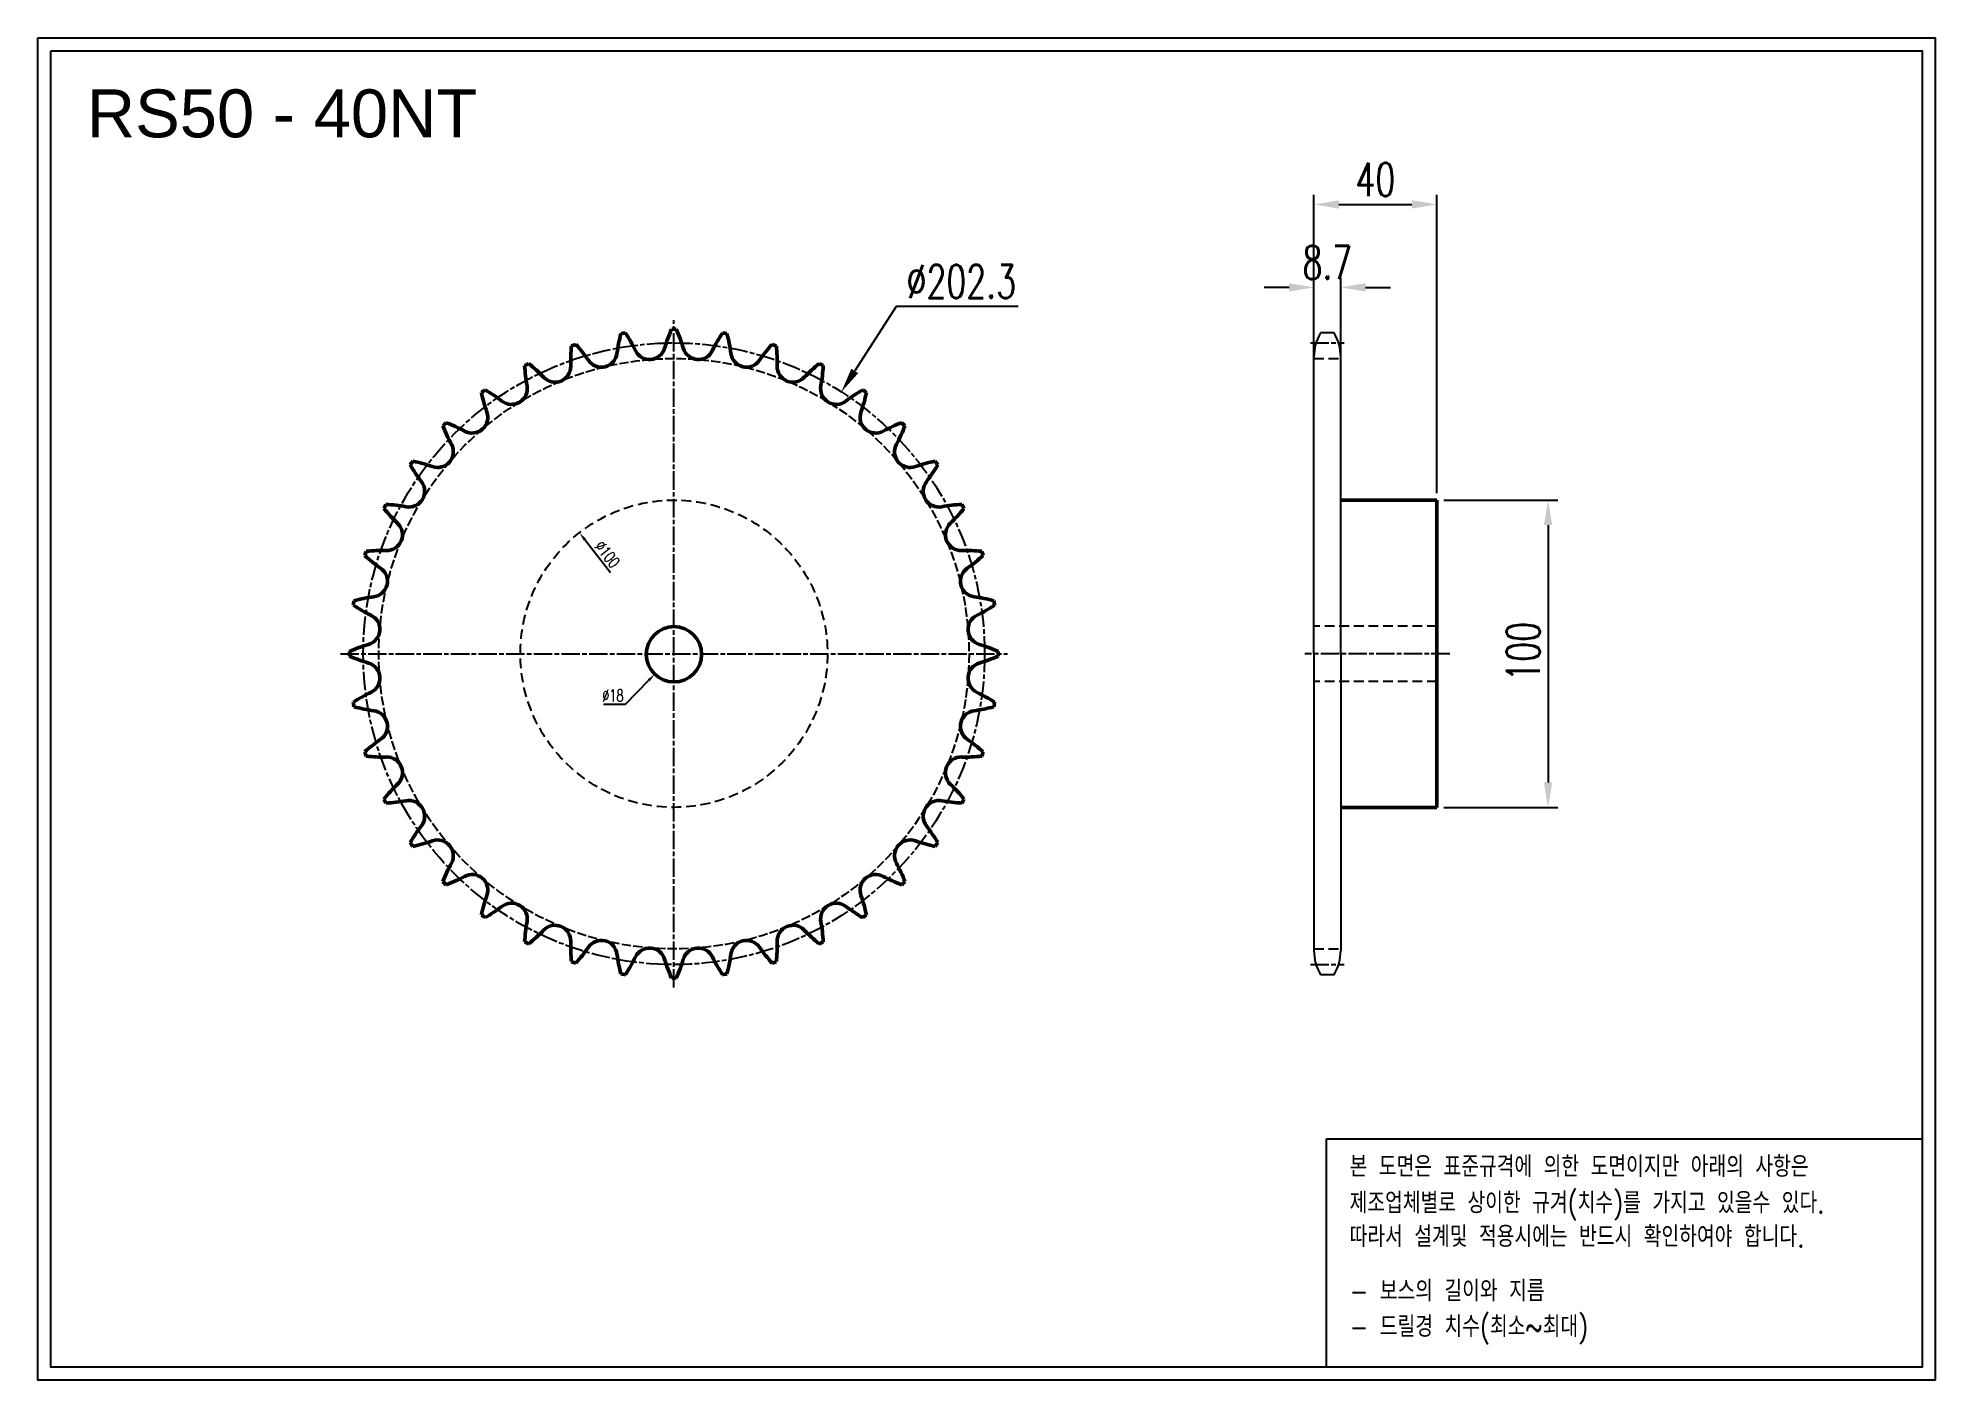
# Model space of a CAD drawing. Header units: millimetres. Extents: x 0 to 618, y 1643 to 2080.
import ezdxf

# ---------------------------------------------------------------- set-up
doc = ezdxf.new("R2010")
doc.units = ezdxf.units.MM
for name, pattern in [('AM_ISO02W050', [7.5, 6, -1.5]), ('AM_ISO02W050x2', [3.75, 3, -0.75]), ('AM_ISO08W050', [18, 12, -1.5, 3, -1.5]), ('AM_ISO08W050x2', [9, 6, -0.75, 1.5, -0.75]), ('HIDDEN', [9.525, 6.35, -3.175])]:
    doc.linetypes.add(name, pattern=pattern)
for name, color, linetype, lineweight in [('20', 7, 'Continuous', 50), ('21', 6, 'AM_ISO02W050', 25), ('22', 30, 'AM_ISO08W050', 25), ('VIS', 7, 'Continuous', 50)]:
    doc.layers.add(name, color=color, linetype=linetype, lineweight=lineweight)
doc.layers.add('HL', color=2, linetype='HIDDEN')
doc.layers.add('S-DIM', color=7, linetype='Continuous')
doc.styles.add('HAN', font='ROMANS.shx', dxfattribs={"width": 0.7, "bigfont": 'whgtxt.shx'})
doc.styles.add('HSG', font='SIMPLEX.shx', dxfattribs={"width": 0.7, "bigfont": 'HSG.shx'})
doc.styles.get("Standard").update_dxf_attribs({"font": 'arial.ttf'})
doc.dimstyles.new('APP23', dxfattribs={"dimscale": 4.5, "dimtxt": 2.4, "dimasz": 1.8, "dimexe": 0.7, "dimexo": 0.5, "dimgap": 0.6, "dimtad": 1, "dimtoh": 1, "dimdec": 1, "dimrnd": 0.01, "dimzin": 9, "dimdsep": 46, "dimtxsty": 'HSG', "dimcen": 0, "dimclrd": 1, "dimclre": 1, "dimclrt": 256, "dimazin": 2, "dimtp": 1, "dimtm": 1, "dimtfac": 0.5, "dimtdec": 1, "dimtix": 1, "dimtofl": 0, "dimtmove": 0, "dimatfit": 3, "dimfxl": 0, "dimtvp": 1, "dimtolj": 2, "dimlwd": -1, "dimlwe": -1, "dimarcsym": 0})
doc.dimstyles.new('APP4', dxfattribs={"dimscale": 1.6, "dimtxt": 2.4, "dimasz": 1.8, "dimexe": 0.7, "dimexo": 0.5, "dimgap": 0.6, "dimtad": 1, "dimtoh": 1, "dimdec": 1, "dimrnd": 0.01, "dimzin": 9, "dimdsep": 46, "dimtxsty": 'HSG', "dimcen": 0, "dimclrd": 1, "dimclre": 1, "dimclrt": 256, "dimazin": 2, "dimtp": 1, "dimtm": 1, "dimtfac": 0.5, "dimtdec": 1, "dimtofl": 0, "dimtmove": 0, "dimatfit": 3, "dimfxl": 0, "dimtvp": 1, "dimtolj": 2, "dimlwd": -1, "dimlwe": -1, "dimarcsym": 0})

# ---------------------------------------------------------------- blocks, each defined once
blk = doc.blocks.new('*D1')
at = {"layer": 'Defpoints', "color": 0, "transparency": 16777216}
for p in [(176.31, 1919.16), (237.89, 1840.37)]:
    blk.add_point(p, dxfattribs=at)
at = {"layer": 'S-DIM', "color": 1, "transparency": 16777216}
blk.add_line((186.48, 1906.15), (178.08, 1916.89), dxfattribs=at)
blk.add_solid([(178.46, 1917.18), (177.71, 1916.59), (176.31, 1919.16)], dxfattribs=at)
at = {"layer": 'S-DIM', "transparency": 16777216, "insert": (185.44, 1912.15), "char_height": 3.84, "attachment_point": 5, "rotation": 308.01092, "style": 'HSG'}
blk.add_mtext('\\A2;∅100', dxfattribs=at)
blk = doc.blocks.new('*D2')
at = {"layer": 'Defpoints', "color": 0, "transparency": 16777216}
for p in [(213.36, 1886.06), (200.84, 1873.12)]:
    blk.add_point(p, dxfattribs=at)
at = {"layer": 'S-DIM', "color": 1, "transparency": 16777216}
for p, q in [((191.35, 1863.31), (198.84, 1871.05)), ((184.11, 1863.31), (191.35, 1863.31))]:
    blk.add_line(p, q, dxfattribs=at)
blk.add_solid([(198.49, 1871.39), (199.18, 1870.72), (200.84, 1873.12)], dxfattribs=at)
at = {"layer": 'S-DIM', "transparency": 16777216, "insert": (187.25, 1866.19), "char_height": 3.84, "attachment_point": 5, "style": 'HSG'}
blk.add_mtext('\\A2;∅18', dxfattribs=at)
blk = doc.blocks.new('*D3')
at = {"layer": 'Defpoints', "color": 0, "transparency": 16777216}
for p in [(261.62, 1964.98), (152.58, 1794.54)]:
    blk.add_point(p, dxfattribs=at)
at = {"layer": 'S-DIM', "color": 1, "transparency": 16777216}
for p, q in [((279.43, 1992.82), (265.98, 1971.8)), ((319.21, 1992.82), (279.43, 1992.82))]:
    blk.add_line(p, q, dxfattribs=at)
blk.add_solid([(264.85, 1972.53), (267.12, 1971.08), (261.62, 1964.98)], dxfattribs=at)
at = {"layer": 'S-DIM', "transparency": 16777216, "insert": (300.67, 2000.92), "char_height": 10.8, "attachment_point": 5, "style": 'HSG'}
blk.add_mtext('\\A2;∅202.3', dxfattribs=at)
blk = doc.blocks.new('*D4')
at = {"layer": 'Defpoints', "color": 0, "transparency": 16777216}
for p in [(424.22, 1999), (415.52, 1971.12), (424.22, 1971.12)]:
    blk.add_point(p, dxfattribs=at)
at = {"layer": 'S-DIM', "color": 1, "transparency": 16777216}
for p, q in [((415.52, 1973.37), (415.52, 2002.15)), ((424.22, 1973.37), (424.22, 2002.15)), ((407.42, 1999), (399.32, 1999)), ((432.32, 1999), (440.42, 1999))]:
    blk.add_line(p, q, dxfattribs=at)
for points in [[(407.42, 2000.35), (407.42, 1997.65), (415.52, 1999)], [(432.32, 2000.35), (432.32, 1997.65), (424.22, 1999)]]:
    blk.add_solid(points, dxfattribs=at)
at = {"layer": 'S-DIM', "transparency": 16777216, "insert": (419.87, 2007.1), "char_height": 10.8, "attachment_point": 5, "style": 'HSG'}
blk.add_mtext('\\A2;8.7', dxfattribs=at)
blk = doc.blocks.new('*D5')
at = {"layer": 'Defpoints', "color": 0, "transparency": 16777216}
for p in [(455.52, 2026), (415.52, 1971.12), (455.52, 1929.76)]:
    blk.add_point(p, dxfattribs=at)
at = {"layer": 'S-DIM', "color": 1, "transparency": 16777216}
for p, q in [((415.52, 1973.37), (415.52, 2029.15)), ((455.52, 1932.01), (455.52, 2029.15)), ((423.62, 2026), (447.42, 2026))]:
    blk.add_line(p, q, dxfattribs=at)
for points in [[(423.62, 2027.35), (423.62, 2024.65), (415.52, 2026)], [(447.42, 2027.35), (447.42, 2024.65), (455.52, 2026)]]:
    blk.add_solid(points, dxfattribs=at)
at = {"layer": 'S-DIM', "transparency": 16777216, "insert": (435.52, 2034.1), "char_height": 10.8, "attachment_point": 5, "style": 'HSG'}
blk.add_mtext('\\A2;40', dxfattribs=at)
blk = doc.blocks.new('*D6')
at = {"layer": 'Defpoints', "color": 0, "transparency": 16777216}
for p in [(455.52, 1929.76), (455.52, 1829.76), (491.75, 1829.76)]:
    blk.add_point(p, dxfattribs=at)
at = {"layer": 'S-DIM', "color": 1, "transparency": 16777216}
for p, q in [((457.77, 1929.76), (494.9, 1929.76)), ((491.75, 1921.66), (491.75, 1837.86)), ((457.77, 1829.76), (494.9, 1829.76))]:
    blk.add_line(p, q, dxfattribs=at)
for points in [[(490.4, 1921.66), (493.1, 1921.66), (491.75, 1929.76)], [(490.4, 1837.86), (493.1, 1837.86), (491.75, 1829.76)]]:
    blk.add_solid(points, dxfattribs=at)
at = {"layer": 'S-DIM', "transparency": 16777216, "insert": (483.65, 1880.41), "char_height": 10.8, "attachment_point": 5, "rotation": 90, "style": 'HSG'}
blk.add_mtext('\\A2;100', dxfattribs=at)

msp = doc.modelspace()

# ---------------------------------------------------------------- linework, layer by layer
for p, q in [((422.09, 1984.24), (417.64, 1984.24)), ((415.52, 1879.76), (415.52, 1976.3)), ((424.22, 1879.76), (424.22, 1976.3)), ((415.52, 1879.76), (415.52, 1783.22)), ((424.22, 1879.76), (424.22, 1783.22)), ((422.09, 1775.28), (417.64, 1775.28))]:
    msp.add_line(p, q)
for points in [[(0, 2080.18), (617.76, 2080.18), (617.76, 1643.38), (0, 1643.38)], [(4.16, 2076.02), (613.6, 2076.02), (613.6, 1647.54), (4.16, 1647.54)]]:
    msp.add_lwpolyline(points, close=True)
at = {"color": 6}
msp.add_lwpolyline([(419.63, 1721.85), (613.6, 1721.85), (613.6, 1647.54), (419.63, 1647.54)], close=True, dxfattribs=at)
for centre, start, end in [((431.39, 1976.3), 150, 180), ((408.34, 1976.3), 0, 30), ((431.39, 1783.22), 180, 210), ((408.34, 1783.22), 330, 0)]:
    msp.add_arc(centre, 15.87, start, end)
at = {"layer": '20'}
for centre, radius, start, end in [((239.31, 1970.71), 51.21, 164.99976, 172.375), ((207.1, 1879.76), 105.62, 98.59932, 99.40068), ((148.36, 1956.3), 51.21, 25.625, 33.00024), ((253.14, 1964.55), 51.21, 155.99976, 163.375), ((207.1, 1879.76), 105.62, 89.59932, 90.40068), ((161.06, 1964.55), 51.21, 16.625, 24.00024), ((265.84, 1956.3), 51.21, 146.99976, 154.375), ((207.1, 1879.76), 105.62, 80.59932, 81.40068), ((174.89, 1970.71), 51.21, 7.625, 15.00024), ((224.69, 1974.63), 51.21, 173.99976, 181.375), ((207.1, 1879.76), 105.62, 107.59932, 108.40068), ((137.11, 1946.17), 51.21, 34.625, 42.00024), ((183.47, 1978.18), 5.13, 214.625, 352.375), ((199.16, 1980.67), 5.13, 205.625, 343.375), ((215.04, 1980.67), 5.13, 196.625, 334.375), ((230.73, 1978.18), 5.13, 187.625, 325.375), ((277.09, 1946.17), 51.21, 137.99976, 145.375), ((207.1, 1879.76), 105.62, 71.59932, 72.40068), ((189.52, 1974.63), 51.21, 358.625, 6.00024), ((207.1, 1879.76), 105.62, 116.59932, 117.40068), ((209.63, 1976.21), 51.21, 182.99976, 190.375), ((127.59, 1934.4), 51.21, 43.625, 51.00024), ((168.37, 1973.27), 5.13, 223.625, 1.375), ((245.84, 1973.27), 5.13, 178.625, 316.375), ((286.62, 1934.4), 51.21, 128.99976, 136.375), ((207.1, 1879.76), 105.62, 62.59932, 63.40068), ((204.57, 1976.21), 51.21, 349.625, 357.00024), ((207.1, 1879.76), 105.62, 125.59932, 126.40068), ((194.51, 1975.42), 51.21, 191.99976, 199.375), ((120.02, 1921.29), 51.21, 52.625, 60.00024), ((154.22, 1966.06), 5.13, 232.625, 10.375), ((259.99, 1966.06), 5.13, 169.625, 307.375), ((294.19, 1921.29), 51.21, 119.99976, 127.375), ((219.69, 1975.42), 51.21, 340.625, 348.00024), ((207.1, 1879.76), 105.62, 53.59932, 54.40068), ((141.37, 1956.73), 5.13, 241.625, 19.375), ((272.84, 1956.73), 5.13, 160.625, 298.375), ((207.1, 1879.76), 105.62, 134.59932, 135.40068), ((179.7, 1972.27), 51.21, 200.99976, 208.375), ((114.59, 1907.16), 51.21, 61.625, 69.00024), ((299.61, 1907.16), 51.21, 110.99976, 118.375), ((234.5, 1972.27), 51.21, 331.625, 339.00024), ((207.1, 1879.76), 105.62, 44.59932, 45.40068), ((130.13, 1945.5), 5.13, 250.625, 28.375), ((284.07, 1945.5), 5.13, 151.625, 289.375), ((207.1, 1879.76), 105.62, 143.59932, 144.40068), ((165.57, 1966.85), 51.21, 209.99976, 217.375), ((111.44, 1892.35), 51.21, 70.625, 78.00024), ((302.76, 1892.35), 51.21, 101.99976, 109.375), ((248.63, 1966.85), 51.21, 322.625, 330.00024), ((207.1, 1879.76), 105.62, 35.59932, 36.40068), ((120.8, 1932.65), 5.13, 259.625, 37.375), ((293.4, 1932.65), 5.13, 142.625, 280.375), ((207.1, 1879.76), 105.62, 152.59932, 153.40068), ((110.65, 1877.23), 51.21, 79.625, 87.00024), ((303.55, 1877.23), 51.21, 92.99976, 100.375), ((207.1, 1879.76), 105.62, 26.59932, 27.40068), ((152.46, 1959.28), 51.21, 218.99976, 226.375), ((113.59, 1918.49), 5.13, 268.625, 46.375), ((300.62, 1918.49), 5.13, 133.625, 271.375), ((261.75, 1959.28), 51.21, 313.625, 321.00024), ((207.1, 1879.76), 105.62, 161.59932, 162.40068), ((140.69, 1949.75), 51.21, 227.99976, 235.375), ((112.24, 1862.17), 51.21, 88.625, 96.00024), ((301.97, 1862.17), 51.21, 83.99976, 91.375), ((273.51, 1949.75), 51.21, 304.625, 312.00024), ((207.1, 1879.76), 105.62, 17.59932, 18.40068), ((108.68, 1903.39), 5.13, 277.625, 55.375), ((305.52, 1903.39), 5.13, 124.625, 262.375), ((207.1, 1879.76), 105.62, 170.59932, 171.40068), ((116.16, 1847.55), 51.21, 97.625, 105.00024), ((298.05, 1847.55), 51.21, 74.99976, 82.375), ((207.1, 1879.76), 105.62, 8.59932, 9.40068), ((130.56, 1938.5), 51.21, 236.99976, 244.375), ((106.2, 1887.7), 5.13, 286.625, 64.375), ((308.01, 1887.7), 5.13, 115.625, 253.375), ((283.64, 1938.5), 51.21, 295.625, 303.00024), ((207.1, 1879.76), 105.62, 179.59932, 180.40068), ((122.31, 1833.72), 51.21, 106.625, 114.00024), ((122.31, 1925.8), 51.21, 245.99976, 253.375), ((291.89, 1833.72), 51.21, 65.99976, 73.375), ((291.89, 1925.8), 51.21, 286.625, 294.00024), ((207.1, 1879.76), 105.62, 359.59932, 0.40068), ((106.2, 1871.82), 5.13, 295.625, 73.375), ((308.01, 1871.82), 5.13, 106.625, 244.375), ((130.56, 1821.02), 51.21, 115.625, 123.00024), ((283.64, 1821.02), 51.21, 56.99976, 64.375), ((207.1, 1879.76), 105.62, 188.59932, 189.40068), ((116.16, 1911.97), 51.21, 254.99976, 262.375), ((108.68, 1856.13), 5.13, 304.625, 82.375), ((305.52, 1856.13), 5.13, 97.625, 235.375), ((298.05, 1911.97), 51.21, 277.625, 285.00024), ((207.1, 1879.76), 105.62, 350.59932, 351.40068), ((140.69, 1809.77), 51.21, 124.625, 132.00024), ((207.1, 1879.76), 105.62, 197.59932, 198.40068), ((273.51, 1809.77), 51.21, 47.99976, 55.375), ((207.1, 1879.76), 105.62, 341.59932, 342.40068), ((112.24, 1897.35), 51.21, 263.99976, 271.375), ((113.59, 1841.03), 5.13, 313.625, 91.375), ((300.62, 1841.03), 5.13, 88.625, 226.375), ((301.97, 1897.35), 51.21, 268.625, 276.00024), ((152.46, 1800.25), 51.21, 133.625, 141.00024), ((261.75, 1800.25), 51.21, 38.99976, 46.375), ((207.1, 1879.76), 105.62, 206.59932, 207.40068), ((110.65, 1882.29), 51.21, 272.99976, 280.375), ((120.8, 1826.87), 5.13, 322.625, 100.375), ((293.4, 1826.87), 5.13, 79.625, 217.375), ((303.55, 1882.29), 51.21, 259.625, 267.00024), ((207.1, 1879.76), 105.62, 332.59932, 333.40068), ((165.57, 1792.68), 51.21, 142.625, 150.00024), ((248.63, 1792.68), 51.21, 29.99976, 37.375), ((207.1, 1879.76), 105.62, 215.59932, 216.40068), ((111.44, 1867.17), 51.21, 281.99976, 289.375), ((130.13, 1814.02), 5.13, 331.625, 109.375), ((284.07, 1814.02), 5.13, 70.625, 208.375), ((302.76, 1867.17), 51.21, 250.625, 258.00024), ((207.1, 1879.76), 105.62, 323.59932, 324.40068), ((179.7, 1787.25), 51.21, 151.625, 159.00024), ((234.5, 1787.25), 51.21, 20.99976, 28.375), ((207.1, 1879.76), 105.62, 224.59932, 225.40068), ((114.59, 1852.36), 51.21, 290.99976, 298.375), ((141.37, 1802.79), 5.13, 340.625, 118.375), ((272.84, 1802.79), 5.13, 61.625, 199.375), ((299.61, 1852.36), 51.21, 241.625, 249.00024), ((207.1, 1879.76), 105.62, 314.59932, 315.40068), ((194.51, 1784.1), 51.21, 160.625, 168.00024), ((154.22, 1793.46), 5.13, 349.625, 127.375), ((259.99, 1793.46), 5.13, 52.625, 190.375), ((219.69, 1784.1), 51.21, 11.99976, 19.375), ((207.1, 1879.76), 105.62, 233.59932, 234.40068), ((120.02, 1838.23), 51.21, 299.99976, 307.375), ((209.63, 1783.31), 51.21, 169.625, 177.00024), ((204.57, 1783.31), 51.21, 2.99976, 10.375), ((294.19, 1838.23), 51.21, 232.625, 240.00024), ((207.1, 1879.76), 105.62, 305.59932, 306.40068), ((207.1, 1879.76), 105.62, 242.59932, 243.40068), ((127.59, 1825.12), 51.21, 308.99976, 316.375), ((168.37, 1786.25), 5.13, 358.625, 136.375), ((224.69, 1784.9), 51.21, 178.625, 186.00024), ((183.47, 1781.34), 5.13, 7.625, 145.375), ((230.73, 1781.34), 5.13, 34.625, 172.375), ((189.52, 1784.9), 51.21, 353.99976, 1.375), ((245.84, 1786.25), 5.13, 43.625, 181.375), ((286.62, 1825.12), 51.21, 223.625, 231.00024), ((207.1, 1879.76), 105.62, 296.59932, 297.40068), ((207.1, 1879.76), 105.62, 251.59932, 252.40068), ((137.11, 1813.35), 51.21, 317.99976, 325.375), ((239.31, 1788.81), 51.21, 187.625, 195.00024), ((148.36, 1803.22), 51.21, 326.99976, 334.375), ((199.16, 1778.85), 5.13, 16.625, 154.375), ((253.14, 1794.97), 51.21, 196.625, 204.00024), ((161.06, 1794.97), 51.21, 335.99976, 343.375), ((215.04, 1778.85), 5.13, 25.625, 163.375), ((265.84, 1803.22), 51.21, 205.625, 213.00024), ((174.89, 1788.81), 51.21, 344.99976, 352.375), ((277.09, 1813.35), 51.21, 214.625, 222.00024), ((207.1, 1879.76), 105.62, 287.59932, 288.40068), ((207.1, 1879.76), 105.62, 260.59932, 261.40068), ((207.1, 1879.76), 105.62, 269.59932, 270.40068), ((207.1, 1879.76), 105.62, 278.59932, 279.40068)]:
    msp.add_arc(centre, radius, start, end, dxfattribs=at)
at = {"layer": '21', "linetype": 'AM_ISO02W050x2'}
msp.add_circle((207.1, 1879.76), 96.09, dxfattribs=at)
at = {"layer": '22', "linetype": 'AM_ISO08W050x2'}
for p, q in [((207.1, 1771.14), (207.1, 1988.38)), ((414.34, 1980.93), (425.4, 1980.93)), ((98.48, 1879.76), (315.72, 1879.76)), ((459.73, 1879.76), (412.49, 1879.76)), ((414.34, 1778.59), (425.4, 1778.59))]:
    msp.add_line(p, q, dxfattribs=at)
msp.add_circle((207.1, 1879.76), 101.17, dxfattribs=at)
at = {"layer": 'HL', "ltscale": 0.5}
for p, q in [((415.52, 1975.84), (424.22, 1975.84)), ((455.52, 1888.76), (415.52, 1888.76)), ((455.52, 1870.76), (415.52, 1870.76)), ((415.52, 1783.68), (424.22, 1783.68))]:
    msp.add_line(p, q, dxfattribs=at)
msp.add_circle((207.1, 1879.76), 50, dxfattribs=at)
at = {"layer": 'VIS'}
for p, q in [((455.52, 1929.76), (424.22, 1929.76)), ((455.52, 1929.76), (455.52, 1829.76)), ((455.52, 1829.76), (424.22, 1829.76))]:
    msp.add_line(p, q, dxfattribs=at)
msp.add_circle((207.1, 1879.59), 9, dxfattribs=at)

# ---------------------------------------------------------------- texts
msp.add_text('RS50 - 40NT', height=15.6).set_placement((15.91, 2047.83))
at = {"color": 6, "style": 'HAN', "width": 0.8}
for s, p in [('본 도면은 표준규격에 의한 도면이지만 아래의 사항은', (427.13, 1709.46)), ('제조업체별로 상이한 규겨(치수)를 가지고 있을수 있다.', (427.13, 1697.64)), ('따라서 설계및 적용시에는 반드시 확인하여야 합니다.', (427.13, 1686.67)), ('- 보스의 길이와 지름', (427.13, 1668.98)), ('- 드릴경 치수(최소~최대)', (427.13, 1657.37))]:
    msp.add_text(s, height=6.82, dxfattribs=at).set_placement(p)

# ---------------------------------------------------------------- dimensions: what is measured, and where the dimension line sits
at = {"layer": 'S-DIM'}
dim = msp.add_linear_dim(base=(455.52, 2026), p1=(415.52, 1971.12), p2=(455.52, 1929.76), dimstyle='APP23', dxfattribs=at)
dim.commit()
dim.dimension.update_dxf_attribs({"geometry": '*D5', "text_midpoint": (435.52, 2034.1)})
dim = msp.add_linear_dim(base=(424.22, 1999), p1=(415.52, 1971.12), p2=(424.22, 1971.12), dimstyle='APP23', dxfattribs=at)
dim.commit()
dim.dimension.update_dxf_attribs({"geometry": '*D4', "text_midpoint": (419.87, 1999), "dimtype": 128})
dim = msp.add_diameter_dim_2p(p1=(152.58, 1794.54), p2=(261.62, 1964.98), dimstyle='APP23', dxfattribs=at)
dim.commit()
dim.dimension.update_dxf_attribs({"geometry": '*D3', "text_midpoint": (300.67, 1992.82), "dimtype": 131})
dim = msp.add_linear_dim(base=(491.75, 1829.76), p1=(455.52, 1929.76), p2=(455.52, 1829.76), angle=90, dimstyle='APP23', dxfattribs=at)
dim.commit()
dim.dimension.update_dxf_attribs({"geometry": '*D6', "text_midpoint": (491.75, 1880.41), "dimtype": 128})
at = {"layer": 'S-DIM', "color": 3}
for p1, p2, picture, middle in [((237.89, 1840.37), (176.31, 1919.16), '*D1', (183.17, 1910.38)), ((213.36, 1886.06), (200.84, 1873.12), '*D2', (187.25, 1863.31))]:
    dim = msp.add_diameter_dim_2p(p1=p1, p2=p2, dimstyle='APP4', dxfattribs=at)
    dim.commit()
    dim.dimension.update_dxf_attribs({"geometry": picture, "text_midpoint": middle, "dimtype": 131})

doc.saveas('drawing.dxf')
